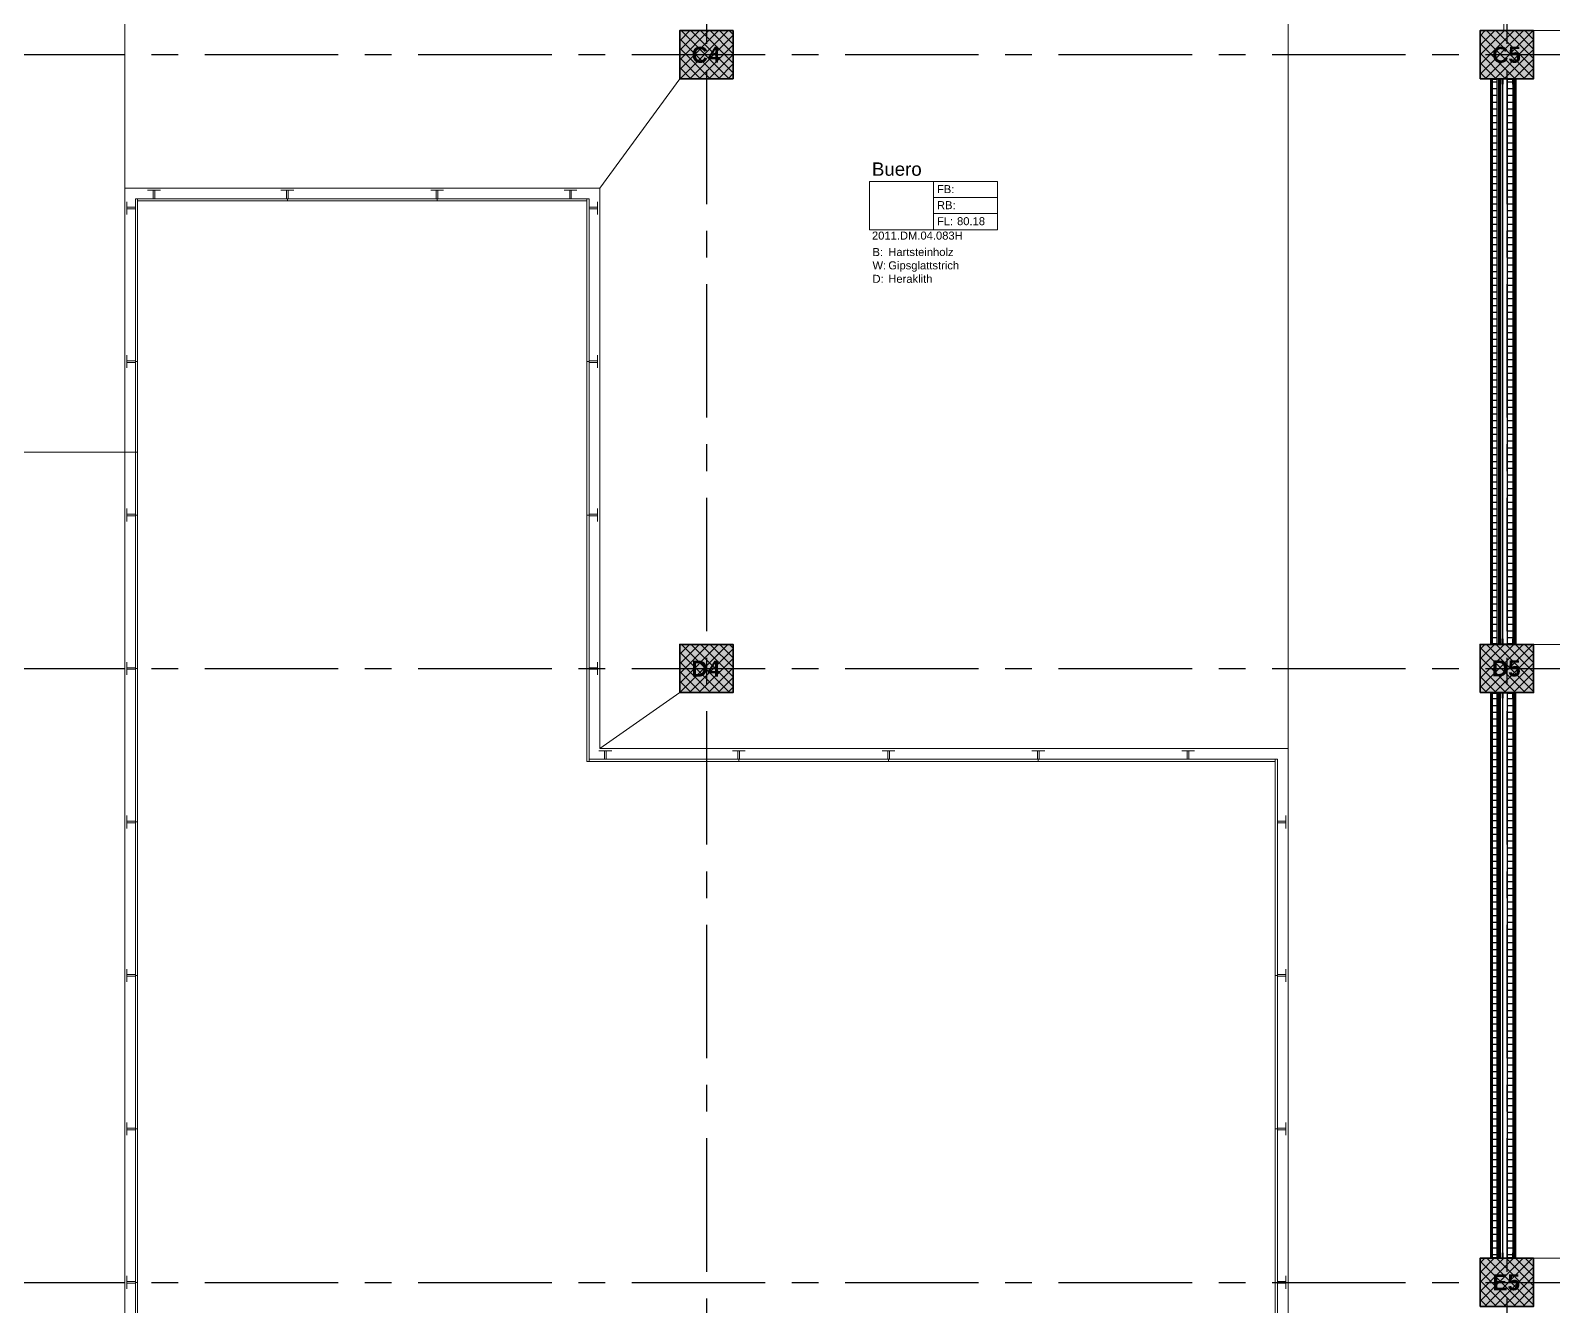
# Model space of a CAD drawing. Header units: millimetres. Extents: x -5 to 111, y -3 to 86.
# Drawn here: x 23.77 to 38.04, y 49.42 to 61.38 of the extents above; entities that cross this region are included whole.
import ezdxf

# ---------------------------------------------------------------- set-up
doc = ezdxf.new("R2010")
doc.units = ezdxf.units.MM
doc.linetypes.add('MITTE', pattern=[2, 1.25, -0.25, 0.25, -0.25])
doc.layers.add('A1------H-', color=8, linetype='Continuous')
for name, color, linetype, lineweight in [('A1E00---E-', 3, 'MITTE', 25), ('A1E00---T-', 3, 'Continuous', 25), ('A1E2----E-', 4, 'Continuous', 35), ('A1E2----H-', 5, 'Continuous', 18), ('A1M11---E-', 3, 'Continuous', 25), ('A1M11---H-', 5, 'Continuous', 25), ('A1M62---E-', 5, 'Continuous', 18), ('A1Z21---E-', 210, 'Continuous', 18), ('A1Z23---E-', 214, 'Continuous', 18), ('A1Z29---T-', 5, 'Continuous', 18)]:
    doc.layers.add(name, color=color, linetype=linetype, lineweight=lineweight)
doc.styles.add('ARIAL', font='ARIAL.TTF')
doc.styles.add('ARIALFETT', font='ARIALBD.TTF')

# ---------------------------------------------------------------- blocks, each defined once
blk = doc.blocks.new('bbl-raumstempel')
for points in [[(0, 0), (0, -0.45), (1.2, -0.45), (1.2, 0), (0, 0)], [(0.6, -0.45), (0.6, 0)], [(0.6, -0.15), (1.2, -0.15)], [(0.6, -0.3), (1.2, -0.3)], [(1.2, -0.3), (1.2, -0.45)]]:
    blk.add_lwpolyline(points)
at = {"style": 'ARIAL'}
for s, p in [('FB:', (0.632, -0.108)), ('RB:', (0.632, -0.258)), ('FL:', (0.632, -0.408)), ('B:', (0.028, -0.697)), ('W:', (0.028, -0.822)), ('D:', (0.028, -0.948))]:
    blk.add_text(s, height=0.075, dxfattribs=at).set_placement(p)
for tag, p, height in [('RAUMBEZ', (0.023, 0.055), 0.125), ('FB', (0.82, -0.108), 0.075), ('RNR1', (0.023, -0.285), 0.125), ('RB', (0.82, -0.258), 0.075), ('FLAECHE', (0.82, -0.408), 0.075), ('RNR2', (0.023, -0.543), 0.075), ('B', (0.176, -0.697), 0.075), ('W', (0.176, -0.822), 0.075), ('D', (0.176, -0.948), 0.075)]:
    blk.add_attdef(tag, p, '', height=height, dxfattribs=at)
blk = doc.blocks.new('2011.DM.04.002H', base_point=(37.825, 21.125))
at = {"layer": 'A1Z21---E-'}
for points in [[(44.8, 67.125), (37.85, 67.125), (37.85, 66.675), (37.573, 66.675), (37.573, 61.375), (82.825, 61.375)], [(44.8, 61.375), (37.85, 61.375), (37.85, 60.925), (37.571, 60.925), (37.56, 60.925), (37.56, 60.922), (37.56, 55.625), (82.825, 55.625)], [(44.8, 55.625), (37.85, 55.625), (37.85, 55.175), (37.56, 55.175), (37.56, 49.875), (75.35, 49.875)], [(44.8, 49.875), (37.85, 49.875), (37.85, 49.425), (37.602, 49.425), (37.602, 44.125), (45.4, 44.125)]]:
    blk.add_lwpolyline(points, dxfattribs=at)
at = {"layer": 'A1Z21---E-', "style": 'ARIAL', "flags": 1}
blk.add_attdef('C_NUMBER', (37.825, 21.125), '', height=10, dxfattribs=at)
blk = doc.blocks.new('2011.DM.04.067V', base_point=(15.183, 60.53))
at = {"layer": 'A1Z21---E-'}
for points in [[(22.807, 44.558), (24.65, 44.558), (24.65, 44.558), (24.65, 46.201), (24.65, 46.201), (24.65, 64.19)], [(35.55, 64.19), (35.55, 47.125), (35.55, 47.104), (37.602, 47.104), (37.602, 47.287), (37.602, 49.425), (37.35, 49.425), (37.35, 49.875), (37.56, 49.875), (37.56, 55.175), (37.35, 55.175), (37.35, 55.625), (37.56, 55.625), (37.56, 60.925), (37.35, 60.925), (37.35, 61.375), (37.573, 61.375), (37.573, 66.675)]]:
    blk.add_lwpolyline(points, dxfattribs=at)
at = {"layer": 'A1Z21---E-', "style": 'ARIAL', "flags": 1}
blk.add_attdef('C_NUMBER', (15.183, 60.53), '', height=10, dxfattribs=at)
blk = doc.blocks.new('2011.DM.04.083H', base_point=(35.55, 54.65))
at = {"layer": 'A1Z21---E-'}
blk.add_lwpolyline([(35.55, 54.65), (35.55, 64.19025), (31.155, 64.19025), (31.155, 64.19025), (29.045, 64.19025), (29.045, 64.19025), (29.045, 64.19025), (29.045, 64.19025), (29.045, 64.19025), (29.045, 64.19025), (29.045, 64.19025), (29.045, 64.19025), (29.045, 64.19025), (29.045, 64.19025), (24.65, 64.19025), (24.65, 59.9), (29.1, 59.9), (29.85, 60.925), (29.85, 61.375), (30.35, 61.375), (30.35, 60.925), (29.85, 60.925), (29.1, 59.9), (29.1, 54.65), (29.85, 55.175), (29.85, 55.625), (30.35, 55.625), (30.35, 55.175), (29.85, 55.175), (29.1, 54.65), (35.55, 54.65)], close=True, dxfattribs=at)
at = {"layer": 'A1Z21---E-', "style": 'ARIAL', "flags": 1}
blk.add_attdef('C_NUMBER', (35.55, 54.65), '', height=10, dxfattribs=at)

msp = doc.modelspace()

# ---------------------------------------------------------------- hatches: boundary and pattern name
at = {"layer": 'A1------H-'}
for points in [[(29.85, 60.925), (30.35, 60.925), (30.35, 61.375), (29.85, 61.375)], [(29.85, 60.925), (30.35, 60.925), (30.35, 61.375), (29.85, 61.375)], [(37.35, 60.925), (37.85, 60.925), (37.85, 61.375), (37.35, 61.375)], [(37.35, 60.925), (37.85, 60.925), (37.85, 61.375), (37.35, 61.375)], [(29.85, 55.175), (30.35, 55.175), (30.35, 55.625), (29.85, 55.625)], [(29.85, 55.175), (30.35, 55.175), (30.35, 55.625), (29.85, 55.625)], [(37.35, 55.175), (37.85, 55.175), (37.85, 55.625), (37.35, 55.625)], [(37.35, 55.175), (37.85, 55.175), (37.85, 55.625), (37.35, 55.625)], [(37.35, 49.425), (37.85, 49.425), (37.85, 49.875), (37.35, 49.875)], [(37.35, 49.425), (37.85, 49.425), (37.85, 49.875), (37.35, 49.875)]]:
    msp.add_hatch(color=256, dxfattribs=at).paths.add_polyline_path(points)
at = {"layer": 'A1E2----H-'}
h = msp.add_hatch(dxfattribs=at)
h.set_pattern_fill('ANSI37', color=256, scale=0.02, style=0)
h.paths.add_polyline_path([(29.85, 60.925), (30.35, 60.925), (30.35, 61.375), (29.85, 61.375)])
h = msp.add_hatch(dxfattribs=at)
h.set_pattern_fill('ANSI37', color=256, scale=0.02, style=0)
h.paths.add_polyline_path([(29.85, 60.925), (30.35, 60.925), (30.35, 61.375), (29.85, 61.375)])
h = msp.add_hatch(dxfattribs=at)
h.set_pattern_fill('ANSI37', color=256, scale=0.02, style=0)
h.paths.add_polyline_path([(37.35, 60.925), (37.85, 60.925), (37.85, 61.375), (37.35, 61.375)])
h = msp.add_hatch(dxfattribs=at)
h.set_pattern_fill('ANSI37', color=256, scale=0.02, style=0)
h.paths.add_polyline_path([(29.85, 55.175), (30.35, 55.175), (30.35, 55.625), (29.85, 55.625)])
h = msp.add_hatch(dxfattribs=at)
h.set_pattern_fill('ANSI37', color=256, scale=0.02, style=0)
h.paths.add_polyline_path([(29.85, 55.175), (30.35, 55.175), (30.35, 55.625), (29.85, 55.625)])
h = msp.add_hatch(dxfattribs=at)
h.set_pattern_fill('ANSI37', color=256, scale=0.02, style=0)
h.paths.add_polyline_path([(37.35, 55.175), (37.85, 55.175), (37.85, 55.625), (37.35, 55.625)])
h = msp.add_hatch(dxfattribs=at)
h.set_pattern_fill('ANSI37', color=256, scale=0.02, style=0)
h.paths.add_polyline_path([(37.35, 55.175), (37.85, 55.175), (37.85, 55.625), (37.35, 55.625)])
h = msp.add_hatch(dxfattribs=at)
h.set_pattern_fill('ANSI37', color=256, scale=0.02, style=0)
h.paths.add_polyline_path([(37.35, 49.425), (37.85, 49.425), (37.85, 49.875), (37.35, 49.875)])
h = msp.add_hatch(dxfattribs=at)
h.set_pattern_fill('ANSI37', color=256, scale=0.02, style=0)
h.paths.add_polyline_path([(37.35, 49.425), (37.85, 49.425), (37.85, 49.875), (37.35, 49.875)])
at = {"layer": 'A1M11---H-'}
h = msp.add_hatch(dxfattribs=at)
h.set_pattern_fill('ANSI31', color=256, scale=0.02, angle=315, style=0)
h.paths.add_polyline_path([(37.467, 55.628), (37.467, 60.919), (37.507, 60.919), (37.507, 55.628)])
h = msp.add_hatch(dxfattribs=at)
h.set_pattern_fill('ANSI31', color=256, scale=0.02, angle=315, style=0)
h.paths.add_polyline_path([(37.607, 55.631), (37.607, 60.919), (37.657, 60.919), (37.657, 55.631)])
h = msp.add_hatch(dxfattribs=at)
h.set_pattern_fill('ANSI31', color=256, scale=0.02, angle=315, style=0)
h.paths.add_polyline_path([(37.467, 49.878), (37.467, 55.169), (37.507, 55.169), (37.507, 49.878)])
h = msp.add_hatch(dxfattribs=at)
h.set_pattern_fill('ANSI31', color=256, scale=0.02, angle=315, style=0)
h.paths.add_polyline_path([(37.607, 49.881), (37.607, 55.169), (37.657, 55.169), (37.657, 49.881)])

# ---------------------------------------------------------------- linework, layer by layer
at = {"layer": 'A1E00---E-'}
for p, q in [((30.1, 79), (30.1, 14.9776)), ((37.6, 79), (37.6, 14.9776)), ((1.4, 61.15), (89.8, 61.15)), ((1.4, 55.4), (89.8, 55.4)), ((1.4, 49.65), (89.8, 49.65))]:
    msp.add_line(p, q, dxfattribs=at)
at = {"layer": 'A1E2----E-', "flags": 128}
for points in [[(29.85, 60.925), (30.35, 60.925), (30.35, 61.375), (29.85, 61.375), (29.85, 60.925)], [(29.85, 60.925), (30.35, 60.925), (30.35, 61.375), (29.85, 61.375), (29.85, 60.925)], [(37.35, 60.925), (37.85, 60.925), (37.85, 61.375), (37.35, 61.375), (37.35, 60.925)], [(37.35, 60.925), (37.85, 60.925), (37.85, 61.375), (37.35, 61.375), (37.35, 60.925)], [(29.85, 55.175), (30.35, 55.175), (30.35, 55.625), (29.85, 55.625), (29.85, 55.175)], [(29.85, 55.175), (30.35, 55.175), (30.35, 55.625), (29.85, 55.625), (29.85, 55.175)], [(37.35, 55.175), (37.85, 55.175), (37.85, 55.625), (37.35, 55.625), (37.35, 55.175)], [(37.35, 55.175), (37.85, 55.175), (37.85, 55.625), (37.35, 55.625), (37.35, 55.175)], [(37.35, 49.425), (37.85, 49.425), (37.85, 49.875), (37.35, 49.875), (37.35, 49.425)], [(37.35, 49.425), (37.85, 49.425), (37.85, 49.875), (37.35, 49.875), (37.35, 49.425)]]:
    msp.add_lwpolyline(points, dxfattribs=at)
at = {"layer": 'A1M11---E-'}
for points in [[(37.4475, 61.378), (37.51, 61.378), (37.51, 61.375), (37.4475, 61.375)], [(37.51, 61.378), (37.685, 61.378), (37.685, 61.375), (37.51, 61.375)], [(37.4475, 60.925), (37.51, 60.925), (37.51, 60.922), (37.4475, 60.922)], [(37.46, 55.628), (37.46, 60.922), (37.4475, 60.922), (37.4475, 55.628)], [(37.46, 60.872), (37.463, 60.872), (37.463, 60.919), (37.507, 60.919), (37.507, 60.872), (37.51, 60.872), (37.51, 60.922), (37.46, 60.922)], [(37.467, 60.919), (37.507, 60.919), (37.507, 55.628), (37.467, 55.628)], [(37.51, 60.925), (37.685, 60.925), (37.685, 60.922), (37.51, 60.922)], [(37.51, 55.628), (37.51, 60.922), (37.525, 60.922), (37.525, 55.628)], [(37.525, 55.628), (37.525, 60.922), (37.54, 60.922), (37.54, 55.628)], [(37.54, 60.922), (37.56, 60.922), (37.56, 55.628), (37.54, 55.628)], [(37.56, 60.922), (37.66, 60.922), (37.66, 60.872), (37.657, 60.872), (37.657, 60.919), (37.563, 60.919), (37.563, 60.872), (37.56, 60.872)], [(37.607, 60.919), (37.657, 60.919), (37.657, 55.631), (37.607, 55.631)], [(37.66, 55.628), (37.66, 60.922), (37.6725, 60.922), (37.6725, 55.628)], [(37.6725, 55.628), (37.6725, 60.922), (37.685, 60.922), (37.685, 55.628)], [(37.51, 55.678), (37.507, 55.678), (37.507, 55.631), (37.463, 55.631), (37.463, 55.678), (37.46, 55.678), (37.46, 55.628), (37.51, 55.628)], [(37.66, 55.628), (37.56, 55.628), (37.56, 55.678), (37.563, 55.678), (37.563, 55.631), (37.657, 55.631), (37.657, 55.678), (37.66, 55.678)], [(37.4475, 55.628), (37.51, 55.628), (37.51, 55.625), (37.4475, 55.625)], [(37.51, 55.628), (37.685, 55.628), (37.685, 55.625), (37.51, 55.625)], [(37.4475, 55.175), (37.51, 55.175), (37.51, 55.172), (37.4475, 55.172)], [(37.46, 49.878), (37.46, 55.172), (37.4475, 55.172), (37.4475, 49.878)], [(37.46, 55.122), (37.463, 55.122), (37.463, 55.169), (37.507, 55.169), (37.507, 55.122), (37.51, 55.122), (37.51, 55.172), (37.46, 55.172)], [(37.467, 55.169), (37.507, 55.169), (37.507, 49.878), (37.467, 49.878)], [(37.51, 55.175), (37.685, 55.175), (37.685, 55.172), (37.51, 55.172)], [(37.51, 55.172), (37.51, 49.878), (37.525, 49.878), (37.525, 55.172)], [(37.525, 55.172), (37.525, 49.878), (37.54, 49.878), (37.54, 55.172)], [(37.54, 55.172), (37.56, 55.172), (37.56, 49.878), (37.54, 49.878)], [(37.56, 55.172), (37.66, 55.172), (37.66, 55.122), (37.657, 55.122), (37.657, 55.169), (37.563, 55.169), (37.563, 55.122), (37.56, 55.122)], [(37.607, 55.169), (37.657, 55.169), (37.657, 49.881), (37.607, 49.881)], [(37.66, 55.172), (37.66, 49.878), (37.6725, 49.878), (37.6725, 55.172)], [(37.6725, 55.172), (37.6725, 49.878), (37.685, 49.878), (37.685, 55.172)], [(37.4475, 49.878), (37.51, 49.878), (37.51, 49.875), (37.4475, 49.875)], [(37.51, 49.928), (37.507, 49.928), (37.507, 49.881), (37.463, 49.881), (37.463, 49.928), (37.46, 49.928), (37.46, 49.878), (37.51, 49.878)], [(37.51, 49.878), (37.685, 49.878), (37.685, 49.875), (37.51, 49.875)], [(37.66, 49.878), (37.56, 49.878), (37.56, 49.928), (37.563, 49.928), (37.563, 49.881), (37.657, 49.881), (37.657, 49.928), (37.66, 49.928)], [(37.52, 49.425), (37.685, 49.425), (37.685, 49.422), (37.52, 49.422)]]:
    msp.add_lwpolyline(points, close=True, dxfattribs=at)
at = {"layer": 'A1M62---E-', "flags": 128}
for points in [[(24.65, 27.9), (24.65, 59.9), (29.1, 59.9), (29.1, 54.65), (35.55, 54.65), (35.55, 33.15), (29.1, 33.15), (29.1, 27.9)], [(24.77, 58.275), (24.75, 58.275), (24.75, 59.8), (24.77, 59.8)], [(26.1733, 59.78), (24.77, 59.78), (24.77, 59.8), (26.1733, 59.8)], [(24.9308, 59.88), (24.9308, 59.8), (24.9158, 59.8), (24.9158, 59.88)], [(26.1808, 59.88), (26.1808, 59.8), (26.1658, 59.8), (26.1658, 59.88)], [(27.5767, 59.78), (26.1733, 59.78), (26.1733, 59.8), (27.5767, 59.8)], [(27.5841, 59.88), (27.5841, 59.8), (27.5691, 59.8), (27.5691, 59.88)], [(28.98, 59.78), (27.5767, 59.78), (27.5767, 59.8), (28.98, 59.8)], [(28.8341, 59.88), (28.8341, 59.8), (28.8191, 59.8), (28.8191, 59.88)], [(29, 58.275), (28.98, 58.275), (28.98, 59.8), (29, 59.8)], [(24.75, 59.705), (24.67, 59.705), (24.67, 59.72), (24.75, 59.72)], [(29.08, 59.72), (29.08, 59.705), (29, 59.705), (29, 59.72)], [(24.75, 58.2675), (24.67, 58.2675), (24.67, 58.2825), (24.75, 58.2825)], [(24.77, 56.8375), (24.75, 56.8375), (24.75, 58.275), (24.77, 58.275)], [(29, 56.8375), (28.98, 56.8375), (28.98, 58.275), (29, 58.275)], [(29.08, 58.2825), (29.08, 58.2675), (29, 58.2675), (29, 58.2825)], [(24.75, 56.83), (24.67, 56.83), (24.67, 56.845), (24.75, 56.845)], [(24.77, 55.4), (24.75, 55.4), (24.75, 56.8375), (24.77, 56.8375)], [(28.98, 56.8375), (29, 56.8375), (29, 55.6837), (29, 54.53), (28.98, 54.53)], [(29.08, 56.845), (29.08, 56.83), (29, 56.83), (29, 56.845)], [(24.75, 55.3925), (24.67, 55.3925), (24.67, 55.4075), (24.75, 55.4075)], [(24.77, 53.9625), (24.75, 53.9625), (24.75, 55.4), (24.77, 55.4)], [(29.08, 55.4075), (29.08, 55.3925), (29, 55.3925), (29, 55.4075)], [(30.4033, 54.53), (29, 54.53), (29, 54.55), (30.4033, 54.55)], [(29.1608, 54.63), (29.1608, 54.55), (29.1458, 54.55), (29.1458, 54.63)], [(30.4108, 54.63), (30.4108, 54.55), (30.3958, 54.55), (30.3958, 54.63)], [(31.8067, 54.53), (30.4033, 54.53), (30.4033, 54.55), (31.8067, 54.55)], [(31.7466, 54.63), (31.8666, 54.63)], [(31.8141, 54.63), (31.8141, 54.55), (31.7991, 54.55), (31.7991, 54.63)], [(31.8141, 54.63), (31.8141, 54.55), (31.7991, 54.55), (31.7991, 54.63)], [(33.21, 54.53), (31.8066, 54.53), (31.8066, 54.55), (33.21, 54.55)], [(33.2174, 54.63), (33.2174, 54.55), (33.2024, 54.55), (33.2024, 54.63)], [(35.43, 54.53), (33.21, 54.53), (33.21, 54.55), (35.43, 54.55)], [(34.6208, 54.63), (34.6208, 54.55), (34.6058, 54.55), (34.6058, 54.63)], [(35.43, 54.55), (35.45, 54.55), (35.45, 53.9625), (35.45, 52.525), (35.43, 52.525)], [(24.75, 53.955), (24.67, 53.955), (24.67, 53.97), (24.75, 53.97)], [(24.77, 52.525), (24.75, 52.525), (24.75, 53.9625), (24.77, 53.9625)], [(35.53, 53.955), (35.45, 53.955), (35.45, 53.97), (35.53, 53.97)], [(24.75, 52.5175), (24.67, 52.5175), (24.67, 52.5325), (24.75, 52.5325)], [(24.77, 51.0875), (24.75, 51.0875), (24.75, 52.525), (24.77, 52.525)], [(35.45, 51.0875), (35.43, 51.0875), (35.43, 52.525), (35.45, 52.525)], [(35.53, 52.5175), (35.45, 52.5175), (35.45, 52.5325), (35.53, 52.5325)], [(24.75, 51.08), (24.67, 51.08), (24.67, 51.095), (24.75, 51.095)], [(35.53, 51.08), (35.45, 51.08), (35.45, 51.095), (35.53, 51.095)], [(24.77, 49.65), (24.75, 49.65), (24.75, 51.0875), (24.77, 51.0875)], [(35.45, 48.9066), (35.43, 48.9066), (35.43, 51.0875), (35.45, 51.0875)], [(24.75, 49.6425), (24.67, 49.6425), (24.67, 49.6575), (24.75, 49.6575)], [(24.77, 48.2125), (24.75, 48.2125), (24.75, 49.65), (24.77, 49.65)], [(35.53, 49.6425), (35.45, 49.6425), (35.45, 49.6575), (35.53, 49.6575)]]:
    msp.add_lwpolyline(points, close=True, dxfattribs=at)
for points in [[(24.8633, 59.88), (24.9833, 59.88)], [(26.1133, 59.88), (26.2333, 59.88)], [(27.5166, 59.88), (27.6366, 59.88)], [(28.7666, 59.88), (28.8866, 59.88)], [(24.67, 59.6525), (24.67, 59.7725)], [(29.08, 59.7725), (29.08, 59.6525)], [(24.67, 58.215), (24.67, 58.335)], [(29.08, 58.335), (29.08, 58.215)], [(24.67, 56.7775), (24.67, 56.8975)], [(29.08, 56.8975), (29.08, 56.7775)], [(24.67, 55.34), (24.67, 55.46)], [(29.08, 55.46), (29.08, 55.34)], [(29.0933, 54.63), (29.2133, 54.63)], [(30.3433, 54.63), (30.4633, 54.63)], [(33.1499, 54.63), (33.2699, 54.63)], [(34.5533, 54.63), (34.6733, 54.63)], [(24.67, 53.9025), (24.67, 54.0225)], [(35.53, 54.0225), (35.53, 53.9025)], [(24.67, 52.465), (24.67, 52.585)], [(35.53, 52.585), (35.53, 52.465)], [(24.67, 51.0275), (24.67, 51.1475)], [(35.53, 51.1475), (35.53, 51.0275)], [(24.67, 49.59), (24.67, 49.71)], [(35.53, 49.71), (35.53, 49.59)]]:
    msp.add_lwpolyline(points, dxfattribs=at)
at = {"layer": 'A1Z23---E-'}
msp.add_lwpolyline([(5.245, 57.4277), (24.77, 57.4277), (24.77, 59.78), (28.98, 59.78), (28.98, 54.53), (35.43, 54.53), (35.43, 48.9066), (35.4292, 48.8821), (24.7699, 46.3787), (24.77, 44.425), (35.4265, 46.9279), (35.4267, 46.9138), (35.43, 33.27), (28.98, 33.27), (28.98, 28.02), (24.77, 28.02), (24.77, 44.4058), (24.77, 44.425), (24.7699, 46.3787), (24.77, 46.408), (24.77, 57.4277), (5.245, 57.4277)], dxfattribs=at)

# ---------------------------------------------------------------- block references
at = {"layer": 'A1Z21---E-'}
for name, p in [('2011.DM.04.002H', (37.825, 21.125)), ('2011.DM.04.067V', (15.1828, 60.53)), ('2011.DM.04.083H', (35.55, 54.65))]:
    msp.add_blockref(name, p, dxfattribs=at)
at = {"layer": 'A1Z29---T-'}
msp.add_blockref('bbl-raumstempel', (31.6282, 59.9606), dxfattribs=at).add_auto_attribs({'FLAECHE': '80.18', 'RAUMBEZ': 'Buero', 'RNR2': '2011.DM.04.083H', 'B': 'Hartsteinholz', 'W': 'Gipsglattstrich', 'D': 'Heraklith'})

# ---------------------------------------------------------------- texts
at = {"layer": 'A1E00---T-', "style": 'ARIALFETT'}
for s, p in [('C4', (29.9621, 61.0742)), ('C5', (37.4629, 61.0742)), ('D4', (29.9595, 55.3239)), ('D5', (37.4603, 55.3255)), ('E5', (37.466, 49.5755))]:
    msp.add_text(s, height=0.15, dxfattribs=at).set_placement(p)

doc.saveas('drawing.dxf')
